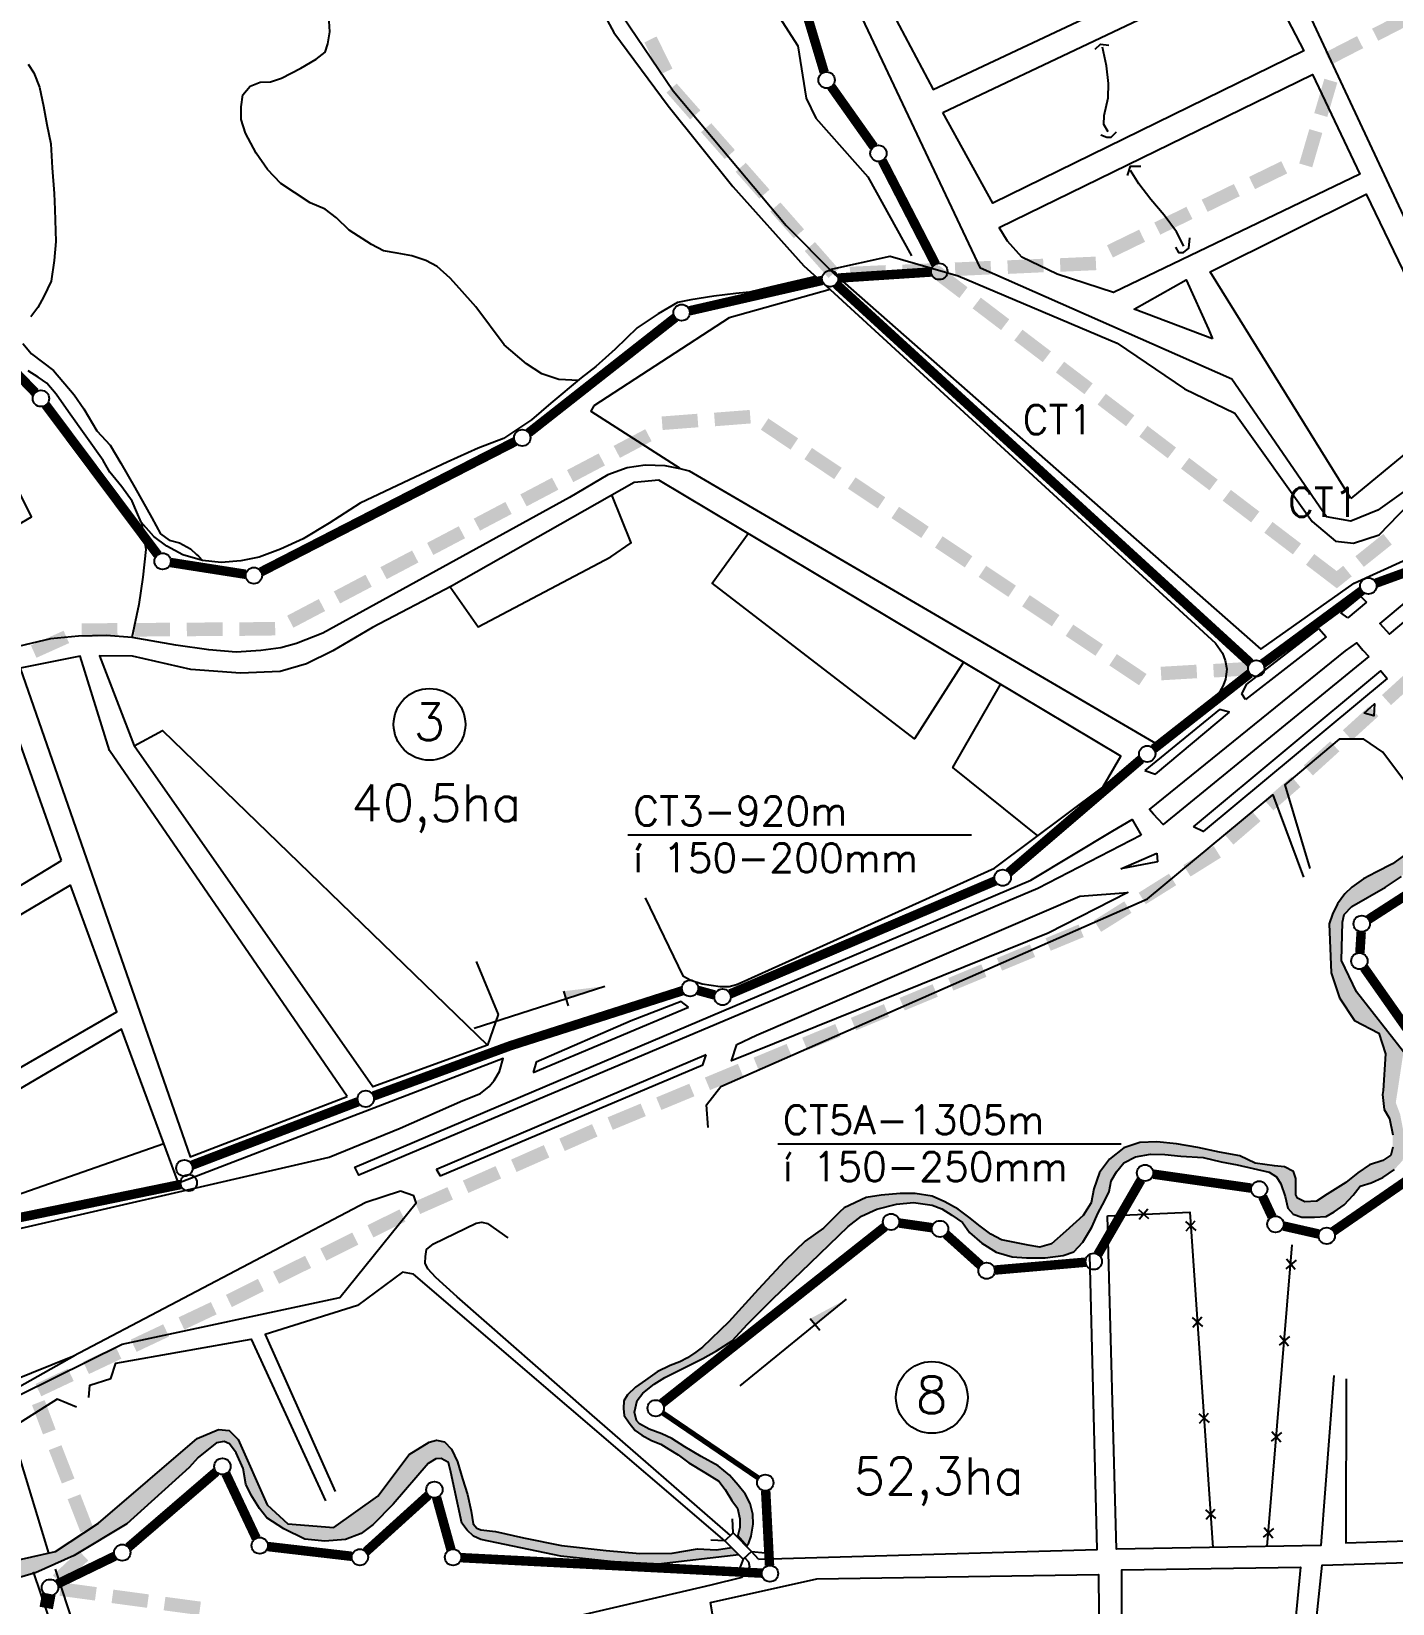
# Model space of a CAD drawing. Extents: x 539054 to 547168, y 7510998 to 7514510.
# Drawn here: x 544339 to 544986, y 7512217 to 7512964 of the extents above; entities that cross this region are included whole.
import ezdxf
from ezdxf.enums import TextEntityAlignment as Align

# ---------------------------------------------------------------- set-up
doc = ezdxf.new("R2010")
doc.units = 0
doc.header["$LTSCALE"] = 50
doc.header["$MEASUREMENT"] = 0
for name, color, linetype in [('ESTACAO', 5, 'CONTINUOUS'), ('HATCH', 4, 'CONTINUOUS'), ('LIMITE', 7, 'CONTINUOUS'), ('LIMITE-BACIA', 3, 'CONTINUOUS'), ('LIMITE-PROJETO', 1, 'CONTINUOUS'), ('RIO', 4, 'CONTINUOUS'), ('RODOVIA', 1, 'CONTINUOUS'), ('RUA', 7, 'CONTINUOUS'), ('TEXTO', 5, 'CONTINUOUS'), ('TEXTO2', 5, 'CONTINUOUS')]:
    doc.layers.add(name, color=color, linetype=linetype)
doc.styles.get("Standard").update_dxf_attribs({"font": 'ROMANSBR.SHX'})

# ---------------------------------------------------------------- blocks, each defined once
blk = doc.blocks.new('G2')
at = {"layer": 'LIMITE-BACIA'}
blk.add_solid([(-8.51, -3.31), (-8.54, 3.14), (8.51, -3.22), (8.48, 3.22)], dxfattribs=at)
blk = doc.blocks.new('X')
at = {"layer": 'LIMITE'}
for p, q in [((-0.0178, -0.0178), (0.0178, 0.0178)), ((0.0178, -0.0178), (-0.0178, 0.0178))]:
    blk.add_line(p, q, dxfattribs=at)

msp = doc.modelspace()

# ---------------------------------------------------------------- hatches: boundary and pattern name
at = {"layer": 'HATCH'}
msp.add_hatch(color=256, dxfattribs=at).paths.add_polyline_path([(544691.49, 7512361.86), (544704.72, 7512374.4), (544726.99, 7512395.98), (544733.39, 7512400.8), (544740.64, 7512404.14), (544750.01, 7512406.61), (544758.08, 7512407.4), (544767, 7512406.06), (544771.66, 7512404.32), (544776.31, 7512401.31), (544781.38, 7512397.88), (544784.74, 7512393.18), (544790.65, 7512388.04), (544797.41, 7512383.74), (544805.04, 7512381.55), (544811.84, 7512381.08), (544820.76, 7512381.01), (544829.27, 7512382.21), (544834.38, 7512383.87), (544838.66, 7512388.51), (544842.97, 7512395.69), (544846, 7512402.46), (544849.01, 7512407.96), (544851.17, 7512412.61), (544852.06, 7512417.7), (544854.65, 7512421.93), (544858.08, 7512426.15), (544863.63, 7512429.07), (544870.86, 7512430.29), (544877.66, 7512430.24), (544885.3, 7512429.33), (544895.92, 7512428.82), (544904.4, 7512426.63), (544912.03, 7512425.3), (544919.67, 7512423.54), (544927.3, 7512421.78), (544930.68, 7512419.63), (544932.78, 7512416.22), (544934.86, 7512410.26), (544936.09, 7512404.73), (544938.62, 7512401.74), (544942.85, 7512400.43), (544948.8, 7512400.38), (544954.33, 7512400.76), (544958.17, 7512402.86), (544962.87, 7512406.22), (544967.15, 7512410.85), (544970.59, 7512415.07), (544975.7, 7512416.73), (544981.24, 7512419.23), (544986.79, 7512423.01), (544990.65, 7512427.23), (544991.96, 7512431.89), (544991.18, 7512440.81), (544989.55, 7512449.32), (544987.47, 7512454.85), (544988.51, 7512461.48), (544991.13, 7512478.93), (544968.73, 7512507.58), (544961.63, 7512522.48), (544962.2, 7512540.71), (544962.95, 7512544.3), (544966.51, 7512548.14), (544982.57, 7512557.27), (544990.19, 7512562.42), (545000, 7512571.13), (545000, 7512579.9), (544998.56, 7512578.33), (544991.61, 7512572.5), (544985.86, 7512568.34), (544978.08, 7512564.37), (544972.17, 7512561.22), (544966.58, 7512557.22), (544963.19, 7512554.05), (544959.79, 7512549.37), (544957.39, 7512544.51), (544955.83, 7512539.91), (544956.78, 7512516.58), (544960.65, 7512504.68), (544967.77, 7512493.81), (544979.34, 7512487.91), (544982.55, 7512478.03), (544981.41, 7512460.64), (544981.13, 7512458.72), (544981.92, 7512451.5), (544984.44, 7512447.23), (544986.07, 7512439.58), (544986.03, 7512433.63), (544985.15, 7512429.82), (544981.3, 7512427.3), (544974.92, 7512425.23), (544969.36, 7512421.45), (544963.8, 7512416.82), (544954.84, 7512411.37), (544949.71, 7512408.02), (544944.19, 7512407.64), (544940.8, 7512409.36), (544939.96, 7512411.07), (544940, 7512415.31), (544940.02, 7512418.71), (544938.78, 7512422.12), (544934.54, 7512424.27), (544929.87, 7512424.73), (544920.54, 7512426.08), (544913.34, 7512429.53), (544903.58, 7512431.31), (544893.4, 7512433.51), (544883.22, 7512435.29), (544873.88, 7512436.21), (544865.8, 7512435.85), (544858.14, 7512433.36), (544851.29, 7512427.9), (544846.57, 7512421.57), (544843.96, 7512413.94), (544842.63, 7512407.16), (544838.76, 7512401.25), (544830.63, 7512393.67), (544823.79, 7512387.78), (544818.25, 7512386.12), (544812.73, 7512387.01), (544806.37, 7512388.34), (544800.01, 7512389.66), (544794.93, 7512392.25), (544789.86, 7512396.11), (544784.37, 7512400.4), (544779.3, 7512404.26), (544772.96, 7512407.71), (544767.03, 7512410.3), (544758.97, 7512411.64), (544751.74, 7512411.7), (544742.82, 7512410.92), (544735.58, 7512409.7), (544725.23, 7512404.81), (544722.94, 7512402.7), (544715.34, 7512395.22), (544706.54, 7512388.97), (544696.98, 7512379.56), (544684.22, 7512366.05), (544670.24, 7512350.61), (544657.74, 7512338.55), (544654.56, 7512336.15), (544650.64, 7512333.5), (544646.98, 7512331.59), (544642.35, 7512329.92), (544636.24, 7512326.81), (544630.62, 7512322.96), (544625.97, 7512319.6), (544622.05, 7512315.98), (544620.32, 7512313.08), (544620.29, 7512309.43), (544620.51, 7512306.03), (544622.92, 7512302.61), (544625.81, 7512298.94), (544628.95, 7512296.73), (544633.55, 7512294.26), (544637.92, 7512292.52), (544641.79, 7512290.06), (544646.15, 7512287.35), (544651.23, 7512283.67), (544658.97, 7512278.99), (544665.51, 7512274.81), (544668.64, 7512270.89), (544671.76, 7512265.76), (544674.41, 7512262.1), (544675.58, 7512256.98), (544675.55, 7512252.85), (544674.63, 7512249.1), (544678.91, 7512244.12), (544679.87, 7512245.52), (544680.87, 7512248.68), (544681.89, 7512254.5), (544681.68, 7512259.12), (544680.5, 7512264.24), (544678.11, 7512268.87), (544674.74, 7512273.03), (544670.64, 7512277.68), (544665.32, 7512282.1), (544657.09, 7512286.54), (544649.34, 7512291.22), (544643.29, 7512295.16), (544638.44, 7512297.38), (544632.38, 7512299.62), (544627.78, 7512302.08), (544626.33, 7512303.8), (544625.39, 7512307.69), (544626.65, 7512313.27), (544629.35, 7512316.65), (544634.74, 7512320.99), (544639.87, 7512324.11), (544647.44, 7512327.94), (544657.94, 7512333.2), (544664.53, 7512336.8), (544671.87, 7512341.6), (544679.23, 7512349.56)])
h = msp.add_hatch(color=256, dxfattribs=at)
h.paths.add_polyline_path([(543716.67, 7512159.94), (543710.3, 7512159.67), (543704.57, 7512158.76), (543697.56, 7512156.91), (543691.5, 7512154.41), (543685.12, 7512151.6), (543679.06, 7512149.74), (543669.83, 7512148.54), (543666.01, 7512147.94), (543661.24, 7512147.98), (543655.83, 7512148.02), (543648.84, 7512148.39), (543644.39, 7512149.06), (543638.67, 7512150.06), (543632.95, 7512150.74), (543627.24, 7512151.74), (543621.2, 7512152.1), (543616.74, 7512151.82), (543611.32, 7512149.64), (543606.86, 7512148.72), (543603.68, 7512148.75), (543601.78, 7512149.71), (543598.61, 7512150.69), (543593.84, 7512151.37), (543586.84, 7512151.42), (543581.44, 7512152.1), (543576.05, 7512153.41), (543570.97, 7512155.36), (543564.63, 7512157), (543556.69, 7512158.33), (543550.65, 7512159.01), (543541.75, 7512160.04), (543535.71, 7512160.08), (543528.7, 7512158.55), (543522.33, 7512156.69), (543515.78, 7512152.33), (543521.01, 7512150.98), (543532.45, 7512149.31), (543544.05, 7512148.15), (543595.79, 7512148.59), (543617.65, 7512146.41), (543627.8, 7512141.88), (543638.93, 7512141.79), (543658.07, 7512141.32), (543686.62, 7512145.95), (543699.71, 7512147.36), (543710.22, 7512148.54), (543716.59, 7512150.72), (543726.14, 7512151.6), (543733.14, 7512152.5), (543741.1, 7512153.07), (543750.97, 7512154.9), (543757.99, 7512157.39), (543765, 7512159.56), (543772.32, 7512159.82), (543777.41, 7512159.78), (543784.72, 7512160.04), (543791.72, 7512159.98), (543797.76, 7512159.93), (543802.2, 7512157.99), (543805.36, 7512155.11), (543806.93, 7512152.55), (543811.11, 7512158.88), (543807.96, 7512162.4), (543802.58, 7512165.62), (543797.18, 7512167.25), (543788.92, 7512168.58), (543779.07, 7512169.3), (543773.34, 7512169.02), (543768.25, 7512167.79), (543762.83, 7512166.25), (543757.4, 7512163.43), (543751.34, 7512160.93), (543745.28, 7512159.39), (543739.87, 7512158.48), (543735.42, 7512158.52), (543730.33, 7512159.19), (543723.66, 7512159.88)])
h.paths.add_polyline_path([(543829.96, 7512106.04), (543841.72, 7512091.53), (543883.97, 7512059.99), (543902.93, 7512056.53), (543923.12, 7512057.72), (543949.74, 7512076.69), (543978.99, 7512076.46), (543999.07, 7512084.31), (544000, 7512085.12), (544000, 7512092.34), (543988.46, 7512083.12), (543962.74, 7512079.65), (543947.24, 7512082.36), (543936.12, 7512071.57, -0.178816), (543934.96, 7512070.44), (543925.87, 7512061.61), (543908.78, 7512060.17), (543884.68, 7512065.72), (543851.89, 7512090.6), (543836.67, 7512109.02), (543828.73, 7512124.68, -0.012905), (543828.61, 7512124.68, 0.012905), (543828.73, 7512124.68), (543824.14, 7512133.74), (543817.25, 7512130.51)])
h.paths.add_polyline_path([(544133.2, 7512135.86), (544146.07, 7512130.7), (544164.63, 7512118.26), (544172.9, 7512118.09), (544201.93, 7512132.32), (544245.76, 7512162.36), (544258.27, 7512166.42), (544271.14, 7512181.03), (544284, 7512205.85), (544299.55, 7512219.45), (544340.66, 7512231.37), (544359.05, 7512239.53), (544384.09, 7512254.56), (544413.72, 7512281.44), (544417.89, 7512286.09), (544422.87, 7512290.17), (544426.75, 7512293.17), (544430.33, 7512293.69), (544432.8, 7512292.57), (544436.07, 7512288.42), (544439.31, 7512280.97), (544440.63, 7512273.53), (544443.14, 7512268.3), (544447.15, 7512261.93), (544450.57, 7512257.4), (544458.63, 7512252.21), (544468.7, 7512247.33), (544478.12, 7512246.29), (544488.1, 7512247.17), (544495.49, 7512250), (544501.24, 7512254.34), (544510.73, 7512263.91), (544527.4, 7512283.3), (544530.99, 7512285.47), (544533.47, 7512285.73), (544537.03, 7512283.78), (544538.1, 7512279.09), (544543.4, 7512254.94), (544545.86, 7512251.53), (544548.87, 7512248.76), (544552.38, 7512247.09), (544590.48, 7512239.16), (544624.42, 7512235.52), (544636.9, 7512235.42), (544675.07, 7512239.8), (544671.57, 7512243.3), (544664.41, 7512242.19), (544655.43, 7512242.75), (544643.43, 7512240.6), (544627.96, 7512240.46), (544611.99, 7512241.85), (544590.8, 7512244.26), (544572.61, 7512247.89), (544559.4, 7512250.99), (544552.42, 7512251.76), (544550.43, 7512252.56), (544548.7, 7512254.57), (544547.75, 7512260.56), (544546.06, 7512268.56), (544543.63, 7512276.06), (544541.22, 7512284.07), (544538.49, 7512290.07), (544535.03, 7512293.58), (544531.29, 7512294.36), (544527.79, 7512293.39), (544518.35, 7512287.64), (544503.35, 7512267.83), (544482.46, 7512252.9), (544460.63, 7512254.53), (544450.74, 7512263.58), (544436.99, 7512294.64), (544432.78, 7512298.92), (544427.7, 7512299.38), (544417.49, 7512295.22), (544370.52, 7512254.88), (544350.06, 7512241.47), (544308.43, 7512232.05), (544295.66, 7512226.21), (544282.37, 7512216.07), (544257.58, 7512175.78), (544244.18, 7512168.18), (544221.17, 7512154.63), (544200.3, 7512139.54), (544169.84, 7512124.61), (544158.34, 7512126.36), (544134.61, 7512142.37), (544100.93, 7512133.3), (544042.99, 7512132.62), (544031.99, 7512129.05), (544023.7, 7512120.89), (544012.7, 7512102.49), (544000, 7512092.34), (544000, 7512085.12), (544020.75, 7512103.14), (544025.33, 7512113.24), (544034.91, 7512122.67), (544059.03, 7512130.5), (544092.62, 7512128.57)])

# ---------------------------------------------------------------- linework, layer by layer
at = {"layer": 'ESTACAO'}
for p, q in [((544549.26, 7512490.19), (544611.39, 7512510.21)), ((544594.09, 7512500.9), (544591.89, 7512507.81)), ((544675.71, 7512320.2), (544726.32, 7512361.43)), ((544713.58, 7512346.47), (544709.02, 7512352.11))]:
    msp.add_line(p, q, dxfattribs=at)
for points, const_width in [([(544715.67, 7512944.71), (544707.69, 7512971.28)], 4.5), ([(544739.22, 7512909.29), (544719.03, 7512937.81)], 4.5), ([(544768.62, 7512853.44), (544743.25, 7512902.66)], 4.5), ([(544651.64, 7512831.29), (544714.7, 7512845.72)], 4.5), ([(544722.37, 7512846.84), (544766.53, 7512849.73)], 4.5), ([(544721.36, 7512843.96), (544918.28, 7512663.88)], 4.5), ([(544575.17, 7512773.29), (544644.8, 7512828.02)], 4.5), ([(544324.6, 7512808.91), (544340.48, 7512792.4)], 4.5), ([(544345.51, 7512786.49), (544398.72, 7512715.32)], 4.5), ([(544447.91, 7512707.18), (544568.65, 7512769.12)], 4.5), ([(544404.89, 7512711.61), (544440.61, 7512706.01)], 4.5), ([(544978.09, 7512701.82), (545001.63, 7512710.38)], 4.5), ([(544924.27, 7512663.56), (544971.3, 7512698.19)], 4.5), ([(544872.32, 7512623.01), (544918.08, 7512658.86)], 4.5), ([(544803.5, 7512564.29), (544866.31, 7512618.09)], 4.5), ([(545017.87, 7512569.88), (544974.55, 7512541.98)], 4.5), ([(544670.9, 7512506.52), (544796.97, 7512560.23)], 4.5), ([(544971.03, 7512535.99), (544970.41, 7512526.04)], 4.5), ([(544972.41, 7512518.98), (544996.74, 7512484.37)], 4.5), ([(544501.29, 7512457.99), (544566.36, 7512481.88), (544648.2, 7512508.02)], 4.5), ([(544655.65, 7512508.18), (544663.57, 7512506.02)], 4.5), ([(544415.03, 7512425.11), (544494.01, 7512455.27)], 4.5), ([(544412.52, 7512420), (544412.39, 7512420.44)], 2.5), ([(544918.68, 7512414.2), (544872.09, 7512420.85)], 4.5), ([(544997.99, 7512421.41), (544957.86, 7512393.71)], 4.5), ([(544314.94, 7512396.47), (544409.7, 7512415.93)], 4.5), ([(544866.29, 7512418.04), (544845.81, 7512382.69)], 4.5), ([(544928.64, 7512400.57), (544924.17, 7512410.13)], 4.5), ([(544766.89, 7512395.38), (544751.32, 7512397.6)], 4.5), ([(544950.87, 7512392.37), (544934.07, 7512396.18)], 4.5), ([(544744.43, 7512395.74), (544638.62, 7512311.99)], 4.5), ([(544790.01, 7512377.5), (544773.63, 7512392.23)], 4.5), ([(544839.99, 7512378.99), (544796.77, 7512375.24)], 4.5), ([(544638.79, 7512307.39), (544684.43, 7512276.33)], 2.5), ([(544426.55, 7512279.36), (544384.8, 7512243.46)], 4.5), ([(544445.57, 7512247.77), (544431.15, 7512278.38)], 4.5), ([(544687.84, 7512270.26), (544689.66, 7512234.84)], 4.5), ([(544527.44, 7512268.21), (544497.74, 7512241.32)], 4.5), ([(544538.15, 7512242.46), (544531.35, 7512267.08)], 4.5), ([(544378.35, 7512239.24), (544351.01, 7512226.01)], 4.5), ([(544491, 7512239.16), (544451.08, 7512243.8)], 4.5), ([(544685.98, 7512231.16), (544543.06, 7512238.51)], 4.5)]:
    msp.add_lwpolyline(points, dxfattribs=dict(at, const_width=const_width))
for centre in [(544716.79, 7512940.99), (544741.47, 7512906.12), (544718.49, 7512846.58), (544770.4, 7512849.98), (544647.85, 7512830.42), (544343.18, 7512789.6), (544572.11, 7512770.89), (544572.11, 7512770.89), (544401.05, 7512712.21), (544444.45, 7512705.4), (544974.43, 7512700.49), (544921.14, 7512661.26), (544869.26, 7512620.62), (544800.54, 7512561.76), (544971.28, 7512539.87), (544970.17, 7512522.16), (544651.9, 7512509.2), (544667.32, 7512505), (544497.64, 7512456.65), (544411.4, 7512423.72), (544413.5, 7512416.71), (544868.24, 7512421.4), (544922.53, 7512413.65), (544747.47, 7512398.15), (544747.47, 7512398.15), (544770.74, 7512394.83), (544930.28, 7512397.04), (544954.66, 7512391.51), (544843.86, 7512379.33), (544792.9, 7512374.9), (544635.57, 7512309.57), (544429.49, 7512281.89), (544530.32, 7512270.82), (544687.64, 7512274.14), (544381.85, 7512240.93), (544447.22, 7512244.25), (544494.86, 7512238.71), (544539.18, 7512238.71), (544689.86, 7512230.96), (544689.86, 7512230.96), (544347.51, 7512224.32)]:
    msp.add_circle(centre, 3.89, dxfattribs=at)
for points in [[(544591.89, 7512507.81), (544592.99, 7512504.35), (544611.39, 7512510.21)], [(544709.02, 7512352.11), (544711.3, 7512349.29), (544726.32, 7512361.43)]]:
    msp.add_solid(points, dxfattribs=at)
at = {"layer": 'LIMITE'}
for points in [[(544850.36, 7512401.1), (544889.52, 7512402.82), (544900.47, 7512243.41)], [(544926.39, 7512243.89), (544938.19, 7512387.2)]]:
    msp.add_lwpolyline(points, dxfattribs=at)
at = {"layer": 'LIMITE-BACIA'}
for points in [[(544944.79, 7512710.54), (544948.7, 7512715.67), (544959.42, 7512699.36), (544962.25, 7512705.36)], [(544959.44, 7512699.33), (544955.4, 7512704.36), (544966.52, 7512705.01), (544962.49, 7512710.04)], [(544338.95, 7512311.07), (544344.96, 7512313.41), (544344.17, 7512297.12), (544350.18, 7512299.46)], [(544348.87, 7512214.01), (544342.53, 7512215.19), (544350.15, 7512220.77), (544343.81, 7512221.95)]]:
    msp.add_solid(points, dxfattribs=at)
at = {"layer": 'RIO', "linetype": 'CONTINUOUS'}
for points in [[(544696.72, 7513100.05), (544694.12, 7513089.67), (544688.52, 7513079.24), (544682.95, 7513072.67), (544677.39, 7513067.2), (544667.37, 7513056.25), (544660.14, 7513049.14), (544654.01, 7513039.27), (544650.55, 7513030.82), (544651.66, 7513022.19), (544653.41, 7513016.38), (544657.08, 7513010.57), (544682.22, 7512980.05), (544694.19, 7512971.11), (544703.08, 7512957.33), (544707.03, 7512932.42), (544711.74, 7512922.81), (544736.46, 7512895.05), (544757.25, 7512857.35)], [(544718.31, 7512850.86), (544747.04, 7512857.23), (544779.3, 7512847.89), (544854.96, 7512815.92), (544886.95, 7512794.25), (544910.94, 7512782.59), (544947.77, 7512731.14), (544958.79, 7512721.81), (544967.43, 7512720.89), (544979.51, 7512724.81), (545030.93, 7512777.84), (545056.28, 7512786.42), (545069.17, 7512789.23), (545076.45, 7512788.61), (545082.22, 7512785.3)], [(544991.61, 7512572.5), (544985.86, 7512568.34), (544978.08, 7512564.37), (544972.17, 7512561.22), (544966.58, 7512557.22), (544963.19, 7512554.05), (544959.79, 7512549.37), (544957.39, 7512544.51), (544955.83, 7512539.91), (544956.78, 7512516.58), (544960.65, 7512504.68), (544967.77, 7512493.81), (544979.34, 7512487.91), (544982.55, 7512478.03), (544981.41, 7512460.64), (544981.13, 7512458.72), (544981.92, 7512451.5), (544984.44, 7512447.23), (544986.07, 7512439.58)], [(544991.13, 7512478.93), (544968.73, 7512507.58), (544961.63, 7512522.48), (544962.2, 7512540.71), (544962.95, 7512544.3), (544966.51, 7512548.14), (544982.57, 7512557.27), (544990.19, 7512562.42)], [(544986.03, 7512433.63), (544985.15, 7512429.82), (544981.3, 7512427.3), (544974.92, 7512425.23), (544969.36, 7512421.45), (544963.8, 7512416.82), (544954.84, 7512411.37), (544949.71, 7512408.02), (544944.19, 7512407.64), (544940.8, 7512409.36), (544939.96, 7512411.07), (544940, 7512415.31), (544940.02, 7512418.71), (544938.78, 7512422.12), (544934.54, 7512424.27), (544929.87, 7512424.73), (544920.54, 7512426.08), (544913.34, 7512429.53), (544903.58, 7512431.31), (544893.4, 7512433.51), (544883.22, 7512435.29), (544873.88, 7512436.21), (544865.8, 7512435.85), (544858.14, 7512433.36), (544851.29, 7512427.9), (544846.57, 7512421.57), (544843.96, 7512413.94), (544842.63, 7512407.16), (544838.76, 7512401.25), (544830.63, 7512393.67), (544823.79, 7512387.78), (544818.25, 7512386.12), (544812.73, 7512387.01), (544806.37, 7512388.34), (544800.01, 7512389.66), (544794.93, 7512392.25), (544789.86, 7512396.11), (544784.37, 7512400.4), (544779.3, 7512404.26), (544772.96, 7512407.71), (544767.03, 7512410.3), (544758.97, 7512411.64), (544751.74, 7512411.7), (544742.82, 7512410.92), (544735.58, 7512409.7), (544725.23, 7512404.81), (544722.94, 7512402.7), (544715.34, 7512395.22), (544706.54, 7512388.97), (544696.98, 7512379.56), (544684.22, 7512366.05), (544670.24, 7512350.61), (544657.74, 7512338.55), (544654.56, 7512336.15), (544650.64, 7512333.5), (544646.98, 7512331.59), (544642.35, 7512329.92), (544636.24, 7512326.81), (544630.62, 7512322.96), (544625.97, 7512319.6), (544622.05, 7512315.98), (544620.32, 7512313.08), (544620.29, 7512309.43), (544620.51, 7512306.03), (544622.92, 7512302.61), (544625.81, 7512298.94), (544628.95, 7512296.73), (544633.55, 7512294.26), (544637.92, 7512292.52), (544641.79, 7512290.06), (544646.15, 7512287.35), (544651.23, 7512283.67), (544658.97, 7512278.99), (544665.51, 7512274.81), (544668.64, 7512270.89), (544671.76, 7512265.76), (544674.41, 7512262.1), (544675.58, 7512256.98), (544675.55, 7512252.85), (544674.63, 7512249.1), (544678.91, 7512244.12), (544679.87, 7512245.52), (544680.87, 7512248.68), (544681.89, 7512254.5), (544681.68, 7512259.12), (544680.5, 7512264.24), (544678.11, 7512268.87), (544674.74, 7512273.03), (544670.64, 7512277.68), (544665.32, 7512282.1), (544657.09, 7512286.54), (544649.34, 7512291.22), (544643.29, 7512295.16), (544638.44, 7512297.38), (544632.38, 7512299.62), (544627.78, 7512302.08), (544626.33, 7512303.8), (544625.39, 7512307.69), (544626.65, 7512313.27), (544629.35, 7512316.65), (544634.74, 7512320.99), (544639.87, 7512324.11), (544647.44, 7512327.94), (544657.94, 7512333.2), (544664.53, 7512336.8), (544671.87, 7512341.6), (544679.23, 7512349.56), (544691.49, 7512361.86), (544704.72, 7512374.4), (544726.99, 7512395.98), (544733.39, 7512400.8), (544740.64, 7512404.14), (544750.01, 7512406.61), (544758.08, 7512407.4), (544767, 7512406.06), (544771.66, 7512404.32), (544776.31, 7512401.31), (544781.38, 7512397.88), (544784.74, 7512393.18), (544790.65, 7512388.04), (544797.41, 7512383.74), (544805.04, 7512381.55), (544811.84, 7512381.08), (544820.76, 7512381.01), (544829.27, 7512382.21), (544834.38, 7512383.87), (544838.66, 7512388.51), (544842.97, 7512395.69), (544846, 7512402.46), (544849.01, 7512407.96), (544851.17, 7512412.61), (544852.06, 7512417.7), (544854.65, 7512421.93), (544858.08, 7512426.15), (544863.63, 7512429.07), (544870.86, 7512430.29), (544877.66, 7512430.24), (544885.3, 7512429.33), (544895.92, 7512428.82), (544904.4, 7512426.63), (544912.03, 7512425.3), (544919.67, 7512423.54), (544927.3, 7512421.78), (544930.68, 7512419.63), (544932.78, 7512416.22), (544934.86, 7512410.26), (544936.09, 7512404.73), (544938.62, 7512401.74), (544942.85, 7512400.43), (544948.8, 7512400.38), (544954.33, 7512400.76), (544958.17, 7512402.86), (544962.87, 7512406.22), (544967.15, 7512410.85), (544970.59, 7512415.07), (544975.7, 7512416.73), (544981.24, 7512419.23), (544986.79, 7512423.01)], [(544308.43, 7512232.05), (544350.06, 7512241.47), (544370.52, 7512254.88), (544417.49, 7512295.22), (544427.7, 7512299.38), (544432.78, 7512298.92), (544436.99, 7512294.64), (544450.74, 7512263.58), (544460.63, 7512254.53), (544482.46, 7512252.9), (544503.35, 7512267.83), (544518.35, 7512287.64), (544527.79, 7512293.39), (544531.29, 7512294.36), (544535.03, 7512293.58), (544538.49, 7512290.07), (544541.22, 7512284.07), (544543.63, 7512276.06), (544546.06, 7512268.56), (544547.75, 7512260.56), (544548.7, 7512254.57), (544550.43, 7512252.56), (544552.42, 7512251.76), (544559.4, 7512250.99), (544572.61, 7512247.89), (544590.8, 7512244.26), (544611.99, 7512241.85), (544627.96, 7512240.46), (544643.43, 7512240.6), (544655.43, 7512242.75), (544664.41, 7512242.19), (544671.57, 7512243.3), (544675.07, 7512239.8), (544636.9, 7512235.42), (544624.42, 7512235.52), (544590.48, 7512239.16), (544552.38, 7512247.09), (544548.87, 7512248.76), (544545.86, 7512251.53), (544543.4, 7512254.94), (544538.1, 7512279.09), (544537.03, 7512283.78), (544533.47, 7512285.73), (544530.99, 7512285.47), (544527.4, 7512283.3), (544510.73, 7512263.91), (544501.24, 7512254.34), (544495.49, 7512250), (544488.1, 7512247.17), (544478.12, 7512246.29), (544468.7, 7512247.33), (544458.63, 7512252.21), (544450.57, 7512257.4), (544447.15, 7512261.93), (544443.14, 7512268.3), (544440.63, 7512273.53), (544439.31, 7512280.97), (544436.07, 7512288.42), (544432.8, 7512292.57), (544430.33, 7512293.69), (544426.75, 7512293.17), (544422.87, 7512290.17), (544417.89, 7512286.09), (544413.72, 7512281.44), (544384.09, 7512254.56), (544359.05, 7512239.53), (544340.66, 7512231.37), (544299.55, 7512219.45)]]:
    msp.add_lwpolyline(points, dxfattribs=at)
at = {"layer": 'RIO'}
for points in [[(544598.75, 7512798.17), (544589.45, 7512798.64), (544581.37, 7512801.31), (544574.1, 7512806.07), (544563.46, 7512815.03), (544550.02, 7512833.15), (544542.25, 7512841.82), (544537.84, 7512846.82), (544531.62, 7512852.35), (544526.16, 7512855.26), (544519.64, 7512857.4), (544512.6, 7512858.76), (544506.08, 7512859.86), (544500.35, 7512862.78), (544489.7, 7512869.65), (544483.73, 7512875.44), (544478.28, 7512879.66), (544471.25, 7512882.58), (544463.72, 7512887.6), (544457.22, 7512891.83), (544451, 7512898.4), (544445.58, 7512906.28), (544440.43, 7512915.72), (544438.39, 7512922.26), (544438.44, 7512928.26), (544439.26, 7512934), (544442.69, 7512938.15), (544447.41, 7512939.94), (544452.37, 7512940.16), (544457.61, 7512941.95), (544466.79, 7512946.58), (544474.14, 7512950.96), (544478.35, 7512954.32), (544479.68, 7512958.22), (544480.51, 7512963.96), (544480.29, 7512968.92)], [(544844.57, 7512955.68), (544847.05, 7512958.11), (544850.98, 7512957.59)], [(544850.65, 7512916.32), (544848.71, 7512919.78), (544848.75, 7512924.2), (544850.78, 7512932.53), (544850.83, 7512939.41), (544849.92, 7512947.77), (544848.02, 7512956.63)], [(544337.18, 7512948.53), (544339.77, 7512944.47), (544342.58, 7512937.55), (544344.41, 7512928.49), (544346.01, 7512919.91), (544347.84, 7512910.62), (544348.46, 7512899.19), (544349.56, 7512887.04), (544349.74, 7512879.43), (544350.33, 7512864.19), (544349.55, 7512855.16), (544348.04, 7512845.41), (544344.65, 7512838.06), (544341.75, 7512832.85), (544338.38, 7512828.36)], [(544847.2, 7512914.87), (544850.14, 7512913.87), (544852.11, 7512913.85), (544854.59, 7512916.29)], [(544859.83, 7512895.61), (544861.34, 7512900.02), (544866.26, 7512899.98)], [(544886.61, 7512861.99), (544883.22, 7512868.89), (544877.38, 7512876.8), (544871.05, 7512884.22), (544865.21, 7512891.64), (544861.33, 7512898.06)], [(544882.67, 7512861.53), (544884.13, 7512859.06), (544886.59, 7512859.04), (544889.06, 7512860.99), (544889.59, 7512865.9)], [(544711.68, 7512847.63), (544690.63, 7512842.75), (544680.16, 7512840.22), (544673.62, 7512839.49), (544663.17, 7512838.26), (544652.18, 7512836.52), (544645.9, 7512835.27), (544636.72, 7512829.86), (544626.74, 7512823.15), (544616.21, 7512813.05), (544607, 7512804.77), (544600.17, 7512799.34), (544585.71, 7512787.44), (544576.5, 7512779.42), (544563.11, 7512770.65), (544551.06, 7512766.05), (544536.37, 7512759.38), (544518.54, 7512750.9), (544494.95, 7512739.86), (544480.24, 7512730.32), (544467.91, 7512722.85), (544457.16, 7512717.97), (544446.94, 7512714.13), (544438.31, 7512712.38), (544428.9, 7512711.67), (544420.02, 7512712.52)], [(544334.63, 7512815.78), (544338.77, 7512810.79), (544349.16, 7512802.88), (544358.99, 7512791.31), (544363.64, 7512784.75), (544369.83, 7512774.26), (544376.05, 7512767.42), (544381.2, 7512758.77), (544387.9, 7512747.23), (544395.89, 7512732.81), (544400.01, 7512725.21), (544404.17, 7512722.3), (544409.12, 7512720.96), (544414.32, 7512718.05), (544417.17, 7512715.41), (544418.19, 7512714.64), (544420.02, 7512712.52), (544410.64, 7512715.2), (544403.1, 7512719.44), (544396.86, 7512723.93), (544390.91, 7512730.76), (544388.86, 7512735.48), (544386.55, 7512740.71), (544381.64, 7512747.54), (544375.95, 7512754.63), (544372.85, 7512760.14), (544356.32, 7512783.24), (544350.37, 7512791.64), (544345.98, 7512796.9), (544341.82, 7512799.8), (544337.14, 7512802.71)], [(544391.02, 7512730.63), (544393.04, 7512717.8), (544391.69, 7512704.7), (544389.71, 7512691.61), (544386.42, 7512675.99)]]:
    msp.add_lwpolyline(points, dxfattribs=at)
at = {"layer": 'RODOVIA'}
for p, q in [((544973.5, 7512692.78), (544964.63, 7512685.26)), ((544856.66, 7512565.94), (544873.86, 7512573.46))]:
    msp.add_line(p, q, dxfattribs=at)
at = {"layer": 'RODOVIA', "linetype": 'CONTINUOUS'}
for p, q in [((544954.4, 7512676.32), (544916.06, 7512646.52)), ((544873.28, 7512610.96), (544908.48, 7512640.53))]:
    msp.add_line(p, q, dxfattribs=at)
for points in [[(545859.93, 7512962.17), (545358.31, 7512924.34), (545307.86, 7512915.15), (545272.92, 7512903.81), (545249.37, 7512893.28), (545232.49, 7512885.32), (545202.49, 7512866.27), (545182.18, 7512851.51), (544979.85, 7512682.63), (544984.48, 7512677.51), (545197.97, 7512856.68), (545230.74, 7512878.63), (545251.6, 7512889.13), (545275.43, 7512899.55), (545323.03, 7512914.01), (545368.9, 7512922.14), (545832.23, 7512955.81)], [(544891.3, 7512586.02), (544980.31, 7512660.06), (544983.41, 7512656.55)], [(544674.18, 7512482.46), (544683.5, 7512486.87), (544837.17, 7512553)], [(544577.31, 7512469.19), (544651.12, 7512500.21)], [(544659.61, 7512477.61), (544531.25, 7512423.13), (544532.97, 7512420.1)], [(544306.85, 7512389.04), (544480.25, 7512428.86), (544514.08, 7512442.74), (544543.85, 7512455.88), (544552.15, 7512459.21)], [(544514.25, 7512412.77), (544497.66, 7512407.39), (544358.44, 7512334.12)]]:
    msp.add_lwpolyline(points, dxfattribs=at)
for points in [[(544974.59, 7512666.92), (544876.78, 7512587.12), (544872.28, 7512591.94), (544870.29, 7512594.2), (544963.64, 7512669.61), (544968.94, 7512673.45), (544971.82, 7512669.91)], [(544866.33, 7512581.93), (544817.3, 7512556.69), (544494.44, 7512420.29), (544492.53, 7512424.19), (544813.94, 7512560.53), (544853, 7512584.05), (544862.14, 7512589.42)]]:
    msp.add_lwpolyline(points, close=True, dxfattribs=at)
at = {"layer": 'RODOVIA'}
msp.add_lwpolyline([(544359.08, 7512334.46), (544326.81, 7512316.22), (544282.29, 7512298.18)], dxfattribs=at)
at = {"layer": 'RUA'}
for p, q in [((544961.31, 7512687.71), (544970.79, 7512695.54)), ((544970.79, 7512695.54), (544973.5, 7512692.78)), ((544964.63, 7512685.26), (544961.31, 7512687.71)), ((544873.86, 7512573.46), (544874.19, 7512569.26)), ((544874.19, 7512569.26), (544856.66, 7512565.94))]:
    msp.add_line(p, q, dxfattribs=at)
at = {"layer": 'RUA', "linetype": 'CONTINUOUS'}
for p, q in [((544916.6, 7512653.77), (544950.94, 7512680.32)), ((544950.94, 7512680.32), (544954.4, 7512676.32)), ((544914.29, 7512649.22), (544916.6, 7512653.77)), ((544916.06, 7512646.52), (544914.29, 7512649.22)), ((544903.66, 7512641.77), (544868.2, 7512612.69)), ((544908.48, 7512640.53), (544903.66, 7512641.77)), ((544868.2, 7512612.69), (544873.28, 7512610.96))]:
    msp.add_line(p, q, dxfattribs=at)
for points in [[(544705.34, 7513104.25), (544587.03, 7513046.58), (544603.92, 7513001.88), (544619.56, 7512971.7), (544643.87, 7512935.89), (544697.65, 7512871.86), (544720.37, 7512848.78), (544923.29, 7512670.41), (544967.71, 7512701.81), (545003.46, 7512718.07)], [(545473.47, 7512944.05), (545459.96, 7512951.34), (545432.79, 7512966.19), (545362.59, 7512961.6), (545304.27, 7512954.45), (545260.92, 7512941.64), (545230.28, 7512928.31), (545178.74, 7512898.29), (545018.24, 7512764.6), (544978.96, 7512736.58), (544966.06, 7512731.32), (544954.47, 7512733.35), (544909.45, 7512798.76), (544790.07, 7512851.61), (544709.13, 7513022.64), (544698.87, 7513052.88), (544711.54, 7513097.95), (544705.34, 7513104.25)], [(544586.84, 7513016.9), (544615.68, 7512963.67), (544641.41, 7512928.76), (544672.2, 7512890.4), (544705.98, 7512852.71), (544718.57, 7512841.48), (544901.67, 7512673.23), (544905.03, 7512668.51), (544906.31, 7512665.11), (544907.06, 7512660.92), (544906.5, 7512656.23), (544905.41, 7512653.11), (544903.05, 7512648.95), (544898.13, 7512643.84), (544874.13, 7512625.16), (544651.54, 7512755.08), (544647.11, 7512756.16), (544640.07, 7512757.52), (544630.6, 7512757.89), (544622.03, 7512756.62), (544612.76, 7512753.36), (544594.49, 7512742.48), (544477.32, 7512678.1), (544464.73, 7512673.15), (544457.2, 7512671.01), (544447.82, 7512669.85), (544436, 7512668.97), (544423.11, 7512670.04), (544407.33, 7512672.28), (544386.62, 7512675.97), (544374.26, 7512676.95), (544361.02, 7512676.61), (544347.77, 7512675.39), (544329.64, 7512671.13)], [(544718.57, 7512841.48), (544670.47, 7512827.98), (544606.05, 7512786.14), (544604.72, 7512783.53), (544646.96, 7512756.54)], [(544313.18, 7512718.4), (544338.72, 7512733.32), (544307.65, 7512795.58)], [(544552.15, 7512459.21), (544556.31, 7512462.58), (544558.76, 7512465.43), (544561.23, 7512469.59), (544562.98, 7512475.9), (544408.67, 7512416.6), (544381.58, 7512489.76), (544088.38, 7512317.74), (543699.15, 7512781.6), (543674.32, 7512753.1), (543650.44, 7512706.25), (543903.55, 7512405.69), (543915.27, 7512379.1), (543916.56, 7512362.06), (543910.18, 7512331.43), (543909.98, 7512305.99), (543916, 7512273.89), (543930.58, 7512244.16), (544214.04, 7512361.6), (544201.56, 7512384.14)], [(544630.47, 7512552.18), (544648.47, 7512515.08), (544652.3, 7512513.12), (544657.64, 7512511.37), (544666.14, 7512510.09), (544670.52, 7512510.06), (544673.93, 7512511), (544676.13, 7512511.96), (544796.62, 7512566.36), (544848.21, 7512604.79), (544856.78, 7512619.52), (544636.98, 7512750.82), (544625.22, 7512749.61), (544538.44, 7512700.43), (544500.81, 7512680.75), (544481.98, 7512669.66), (544469.44, 7512663.52), (544456.92, 7512659.87), (544438.06, 7512658.95), (544414.45, 7512660.83), (544386.77, 7512667.16), (544371.02, 7512667.2), (544387.51, 7512624.39)], [(544537.73, 7512700.06), (544551.16, 7512681.04), (544614.15, 7512714.34), (544623.95, 7512721.05), (544614.6, 7512743.81)], [(544781.84, 7512664.29), (544758.65, 7512627.84), (544662.41, 7512701.83), (544679.55, 7512725.39)], [(544817.18, 7512581.68), (544776.87, 7512614.18), (544799.58, 7512653.69)], [(544983.41, 7512656.55), (544895.86, 7512583.69), (544891.3, 7512586.02)], [(545002.14, 7512593.65), (544981.3, 7512621.41), (544972.21, 7512627.56), (544960.48, 7512627.66), (544934.69, 7512605.9), (544946.56, 7512566.1)], [(544660.45, 7512443.02), (544659.71, 7512453.84), (544666.45, 7512462.46), (544869.42, 7512551.67), (544929.03, 7512601.14), (544943.63, 7512562.03)], [(544963.89, 7512323.58), (544963.7, 7512245.6), (545027.33, 7512247.6), (545015.89, 7512575.33), (545013.49, 7512578.53)], [(544837.17, 7512553), (544859.99, 7512554.72), (544822.22, 7512535.45)], [(544822.22, 7512535.45), (544671.62, 7512474.66), (544674.18, 7512482.46)], [(544550.13, 7512522), (544560.55, 7512496.75), (544555.61, 7512482.23)], [(544651.12, 7512500.21), (544647.6, 7512502.9), (544623.86, 7512493.75), (544578.75, 7512474.05), (544577.31, 7512469.19)], [(544532.97, 7512420.1), (544657.99, 7512472.83), (544659.61, 7512477.61)], [(544302.18, 7512400.69), (544401.65, 7512435.38)], [(543827.07, 7512127.52), (543845.45, 7512134.33), (544136.4, 7512249.09), (544284.69, 7512291.97), (544381.85, 7512340.09), (544485.4, 7512362.25), (544521.7, 7512407.18), (544520.59, 7512410.6), (544514.25, 7512412.77)], [(544684.5, 7512237.8), (544845.44, 7512242.4), (544842.03, 7512382.49)], [(544668.4, 7512246.48), (544520.3, 7512373.29), (544515.21, 7512374.18), (544493.71, 7512358.37), (544449.77, 7512344.57), (544483.06, 7512269.9)], [(544358.44, 7512334.12), (544280.44, 7512302.78), (544259.47, 7512356.66)], [(544365.9, 7512314.71), (544366.37, 7512320.5), (544376.36, 7512323.74), (544378.87, 7512331.06), (544443.09, 7512342.43), (544478.57, 7512265.6)], [(544360.11, 7512310.08), (544350.86, 7512313.88), (544331.03, 7512301.41), (544332.2, 7512288.68), (544346.73, 7512240.72)], [(544677.94, 7512238.51), (544679.59, 7512236.58), (544680.07, 7512234.08), (544678.62, 7512231.26), (544676.54, 7512229.12), (544661.78, 7512225.49), (544543.94, 7512197.97), (544482.72, 7512177.67), (544382.48, 7512136.06), (544375.06, 7512157.2), (544350.12, 7512233.03)], [(544339.54, 7512231.71), (544372.93, 7512133.01)]]:
    msp.add_lwpolyline(points, dxfattribs=at)
for points in [[(544917.84, 7513007.32), (544894.28, 7513055.37), (544743.31, 7512982.35), (544767.5, 7512936.49)], [(544940.48, 7512984.77), (545029.15, 7512795.01), (545072.59, 7512829.51), (544986, 7513006.17)], [(544772.03, 7512925.58), (544922.02, 7512996.74), (544943.8, 7512954.93), (544795.79, 7512882.38)], [(544798.85, 7512870.92), (544947.95, 7512943.58), (544970.45, 7512896.22), (544853.26, 7512840.01), (544826.43, 7512848.72), (544809.66, 7512856.83), (544802.78, 7512864.34)], [(544966.06, 7512742), (544899.25, 7512849.86), (544973.42, 7512886.7), (545021.21, 7512787.61)], [(544900.24, 7512818.01), (544863, 7512832.02), (544887.73, 7512845.96), (544898.39, 7512822.62)], [(544353.01, 7512569.91), (544323.25, 7512653.81), (544250.16, 7512672.33), (544324.57, 7512552.61)], [(544488.77, 7512457.8), (544375.75, 7512622.25), (544361.92, 7512667.05), (544333.38, 7512661.45), (544414.12, 7512429.06)], [(544387.51, 7512624.39), (544400.99, 7512631.74), (544555.61, 7512482.23), (544501.1, 7512462.34)], [(544357.26, 7512558.22), (544211.38, 7512471.94), (544242.94, 7512419.39), (544379.21, 7512497.94)], [(544933.38, 7512142.86), (544856.96, 7512141.4), (544857.13, 7512232.77), (544942.15, 7512233.99)], [(545031.18, 7512145.81), (544942.74, 7512143.18), (544952.53, 7512234.92), (545028.25, 7512237.4)], [(544846.97, 7512141.2), (544711.17, 7512137.45), (544694.46, 7512141.77), (544677.74, 7512154.51), (544670.34, 7512165.8), (544661.55, 7512217.13), (544712.1, 7512228.45), (544846.04, 7512230.46)]]:
    msp.add_lwpolyline(points, close=True, dxfattribs=at)
at = {"layer": 'RUA'}
for points in [[(544972.48, 7512639.94), (544977.38, 7512644.46), (544977.03, 7512638.69), (544972.48, 7512639.94)], [(544958.03, 7512325.07), (544951.81, 7512244.35), (544854.71, 7512242.58), (544850.36, 7512401.1)], [(544671.05, 7512249.09), (544603.98, 7512307.37), (544541.18, 7512362.56), (544531.03, 7512371.63), (544527.17, 7512375.79), (544525.98, 7512378.48), (544526, 7512381.64), (544526.51, 7512385.04), (544529.94, 7512387.68), (544550.21, 7512397.49), (544552.89, 7512397.95), (544555.56, 7512397.45), (544565.23, 7512390.56)], [(544672.35, 7512250.37), (544672.12, 7512256.97)], [(544668.4, 7512246.48), (544672.35, 7512250.37), (544681.16, 7512241.5), (544677.12, 7512237.74), (544668.4, 7512246.48)], [(544668.4, 7512246.48), (544661.75, 7512246.76)], [(544681.16, 7512241.5), (544687.52, 7512240.88)], [(544684.5, 7512237.8), (544681.16, 7512241.5)], [(544677.12, 7512237.74), (544674.91, 7512232.13)]]:
    msp.add_lwpolyline(points, dxfattribs=at)
at = {"layer": 'TEXTO'}
for p, q in [((544622.3, 7512582.09), (544785.72, 7512582.09)), ((544693.54, 7512435.3), (544856.96, 7512435.3))]:
    msp.add_line(p, q, dxfattribs=at)
at = {"layer": 'TEXTO2'}
for centre in [(544527.97, 7512634.68), (544766.86, 7512314.68)]:
    msp.add_circle(centre, 17.05, dxfattribs=at)

# ---------------------------------------------------------------- block references
at = {"layer": 'LIMITE', "xscale": 127.2121291432586, "yscale": 127.2121291432586, "zscale": 127.2121291432586}
for p, rotation in [((544867.51, 7512401.92), 273.931857316669), ((544889.97, 7512396.23), 273.931857316669), ((544937.63, 7512377.91), 85.29475312663324), ((544893.11, 7512350.54), 273.931857316669), ((544934.43, 7512341.56), 85.29475312663324), ((544896.25, 7512304.85), 273.931857316669), ((544930.68, 7512295.91), 85.29475312663324), ((544899.39, 7512259.16), 273.931857316669), ((544926.92, 7512250.27), 85.29475312663324)]:
    msp.add_blockref('X', p, dxfattribs=dict(at, rotation=rotation))
at = {"layer": 'LIMITE-PROJETO'}
for p, rotation in [((544985.24, 7512966.46), 26.87402692978077), ((544636.87, 7512952.65), 295.9702823948502), ((544962.94, 7512955.16), 26.87402692978077), ((544648.78, 7512930.81), 311.1090019473602), ((544954.17, 7512932.55), 73.36836838679716), ((544665.22, 7512911.97), 311.1090019473602), ((544947.02, 7512908.6), 73.36836838679716), ((544681.66, 7512893.14), 311.1090019473602), ((544926.77, 7512895.81), 25.68934862155186), ((544904.24, 7512884.98), 25.68934862155186), ((544698.09, 7512874.3), 311.1090019473602), ((544881.71, 7512874.14), 25.68934862155186), ((544859.18, 7512863.3), 25.68934862155186), ((544714.53, 7512855.46), 311.1090019473602), ((544761.46, 7512850.45), 2.326698361385243), ((544786.44, 7512851.46), 2.326698361385243), ((544811.42, 7512852.48), 2.326698361385243), ((544836.4, 7512853.49), 2.326698361385243), ((544736.48, 7512849.43), 2.326698361385243), ((544775.17, 7512845.09), 322.4534602605091), ((544794.99, 7512829.86), 322.4534602605091), ((544814.81, 7512814.62), 322.4534602605091), ((544834.63, 7512799.39), 322.4534602605091), ((544854.45, 7512784.15), 322.4534602605091), ((544647.09, 7512778.52), 4.119853239228513), ((544672.03, 7512780.32), 4.119853239228513), ((544694.45, 7512772.73), 325.9348746030193), ((544624.56, 7512768.23), 27.47719462812872), ((544874.27, 7512768.92), 322.4534602605091), ((544715.16, 7512758.72), 325.9348746030193), ((544602.38, 7512756.7), 27.47719462812872), ((544894.09, 7512753.68), 322.4534602605091), ((544580.2, 7512745.16), 27.47719462812872), ((544735.87, 7512744.72), 325.9348746030193), ((544913.92, 7512738.45), 322.4534602605091), ((544558.02, 7512733.63), 27.47719462812872), ((544756.58, 7512730.72), 325.9348746030193), ((544535.84, 7512722.09), 27.47719462812872), ((544933.74, 7512723.21), 322.4534602605091), ((544777.29, 7512716.71), 325.9348746030193), ((544976.9, 7512717.42), 38.42480971724494), ((544513.66, 7512710.56), 27.47719462812872), ((544491.48, 7512699.02), 27.47719462812872), ((544798, 7512702.71), 325.9348746030193), ((544469.3, 7512687.49), 27.47719462812872), ((544818.71, 7512688.71), 325.9348746030193), ((544371.09, 7512679.56), 0.4084761706117611), ((544396.09, 7512679.74), 0.4084761706117611), ((544421.09, 7512679.92), 0.4084761706117611), ((544446.09, 7512680.1), 0.4084761706117611), ((544839.42, 7512674.7), 325.9348746030193), ((544347.51, 7512672.8), 23.89841156549521), ((544860.13, 7512660.7), 325.9348746030193), ((544884.36, 7512659.37), 3.055357366444437), ((544909.32, 7512660.71), 3.055357366444437), ((544989.36, 7512651.91), 221.998657082474), ((544970.78, 7512635.18), 221.998657082474), ((544952.2, 7512618.46), 221.998657082474), ((544933.61, 7512601.73), 220.5284454870985), ((544914.61, 7512585.49), 220.5284454870985), ((544895.4, 7512569.53), 211.7381172943755), ((544874.13, 7512556.38), 211.7381172943755), ((544852.87, 7512543.23), 211.7381172943755), ((544830.01, 7512533.23), 202.2353141514061), ((544806.87, 7512523.77), 202.2353141514061), ((544783.73, 7512514.31), 202.2353141514061), ((544760.59, 7512504.85), 202.2353141514061), ((544737.45, 7512495.39), 202.2353141514061), ((544714.3, 7512485.93), 202.2353141514061), ((544691.16, 7512476.47), 202.2353141514061), ((544668.02, 7512467.01), 202.2353141514061), ((544644.88, 7512457.55), 202.2353141514061), ((544621.74, 7512448.09), 202.2353141514061), ((544598.78, 7512438.19), 203.5355240897828), ((544575.86, 7512428.21), 203.5355240897828), ((544552.94, 7512418.23), 203.5355240897828), ((544530.02, 7512408.24), 203.5355240897828), ((544507.51, 7512397.37), 206.146427947172), ((544485.07, 7512386.35), 206.146427947172), ((544462.63, 7512375.34), 206.146427947172), ((544440.19, 7512364.32), 206.146427947172), ((544417.69, 7512353.43), 204.9833744814729), ((544395.03, 7512342.87), 204.9833744814729), ((544372.36, 7512332.31), 204.9833744814729), ((544349.7, 7512321.75), 204.9833744814729), ((544353.09, 7512282.88), 291.0044140730483), ((544362.05, 7512259.54), 291.0044140730483), ((544360.9, 7512222.49), 352.0681964257766), ((544385.66, 7512219.04), 352.0681964257766), ((544410.42, 7512215.59), 352.0681964257766)]:
    msp.add_blockref('G2', p, dxfattribs=dict(at, rotation=rotation))
at = {"layer": 'LIMITE-PROJETO', "xscale": -1.000000000000849, "rotation": 223.5989850331424}
msp.add_blockref('G2', (544357.32, 7512233.62), dxfattribs=at)

# ---------------------------------------------------------------- texts
at = {"layer": 'TEXTO'}
for s, p in [('CT1', (544810.03, 7512772.67)), ('CT1', (544936.22, 7512733.41)), ('CT3-920m', (544624.79, 7512586.59)), ('%%237 150-200mm', (544624.79, 7512564.35)), ('CT5A-1305m', (544696.03, 7512439.8)), ('%%237 150-250mm', (544696.03, 7512417.56))]:
    msp.add_text(s, height=13.75, dxfattribs=at).set_placement(p)
at = {"layer": 'TEXTO2'}
for s, p in [('3', (544527.88, 7512627.17)), ('8', (544766.77, 7512307.17))]:
    msp.add_text(s, height=17.5, dxfattribs=at).set_placement(p, align=Align.CENTER)
for s, p in [('40,5ha', (544490.74, 7512588.61)), ('52,3ha', (544729.63, 7512268.61))]:
    msp.add_text(s, height=17.5, dxfattribs=at).set_placement(p)

doc.saveas('drawing.dxf')
